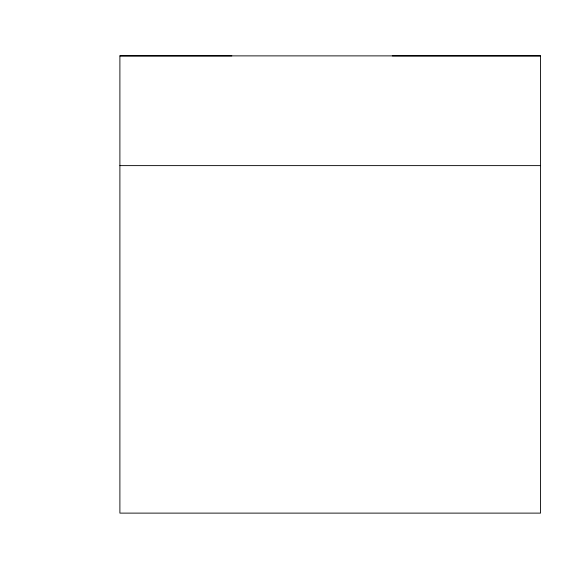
<?xml version="1.0" encoding="UTF-8"?>
<svg xmlns="http://www.w3.org/2000/svg" width="569" height="569" viewBox="0 0 569 569"><rect width="100%" height="100%" fill="white"/><g stroke="black" fill="none" stroke-linecap="round" stroke-linejoin="round"><path stroke-width="0.85" d="M231.846 55.883L119.895 55.883L119.895 513.117L540.55 513.117L540.55 55.883L119.895 55.883M540.55 55.883L392.283 55.883M119.895 165.622L540.55 165.622"/></g></svg>
